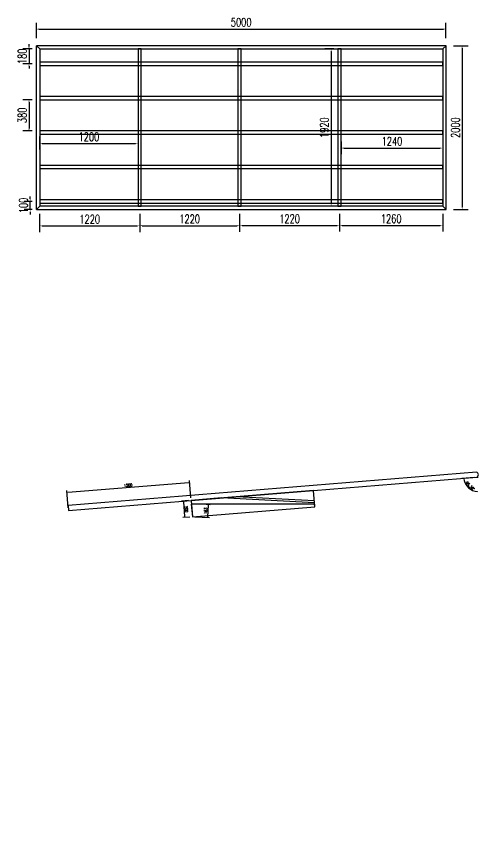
# Model space of a CAD drawing. Header units: millimetres. Extents: x -1088552 to 100, y 985 to 1353733.
# Drawn here: x -891124 to -885488, y 1289959 to 1300107 of the extents above; entities that cross this region are included whole.
import ezdxf

# ---------------------------------------------------------------- set-up
doc = ezdxf.new("R2010")
doc.units = ezdxf.units.MM
doc.header["$LTSCALE"] = 10
doc.layers.get('0').update_dxf_attribs({"linetype": 'CONTINUOUS'})
doc.layers.get('DEFPOINTS').update_dxf_attribs({"linetype": 'CONTINUOUS'})
doc.layers.add('W-STEEL_FRAME钢架', color=3, linetype='CONTINUOUS')
doc.styles.add('STANDARD_T3', font='simplex.shx', dxfattribs={"width": 0.7, "bigfont": 'gbcbig.shx'})
doc.dimstyles.new('W&&10', dxfattribs={"dimtxt": 35, "dimasz": 10, "dimexe": 25, "dimexo": 30, "dimgap": 10, "dimtad": 1, "dimdec": 0, "dimzin": 0, "dimdsep": 46, "dimtxsty": 'STANDARD_T3', "dimcen": 0.09, "dimclrd": 1, "dimclre": 1, "dimclrt": 7, "dimazin": 2, "dimtfac": 1, "dimtdec": 0, "dimtix": 1, "dimtmove": 2, "dimatfit": 3, "dimfxl": 100, "dimtolj": 1, "dimtzin": 0, "dimarcsym": 0})
doc.dimstyles.new('W&&30', dxfattribs={"dimtxt": 105, "dimasz": 30, "dimexe": 75, "dimexo": 90, "dimgap": 30, "dimtad": 1, "dimdec": 0, "dimzin": 0, "dimdsep": 46, "dimtxsty": 'STANDARD_T3', "dimcen": 0.09, "dimclrd": 1, "dimclre": 1, "dimclrt": 7, "dimazin": 2, "dimtfac": 1, "dimtdec": 0, "dimtix": 1, "dimtmove": 2, "dimatfit": 3, "dimfxl": 100, "dimtolj": 1, "dimtzin": 0, "dimarcsym": 0})

# ---------------------------------------------------------------- blocks, each defined once
blk = doc.blocks.new('*D210')
at = {"color": 1, "lineweight": -2, "transparency": 16777216}
for p, q in [((-890843, 1297703), (-890843, 1297479)), ((-889622, 1297703), (-889622, 1297479)), ((-890813, 1297554), (-889652, 1297554))]:
    blk.add_line(p, q, dxfattribs=at)
at = {"color": 1, "transparency": 16777216}
for points in [[(-890813, 1297559), (-890813, 1297549), (-890843, 1297554)], [(-889652, 1297559), (-889652, 1297549), (-889622, 1297554)]]:
    blk.add_solid(points, dxfattribs=at)
at = {"layer": 'DEFPOINTS', "color": 0, "transparency": 16777216}
for p in [(-890843, 1297793), (-889622, 1297793), (-889622, 1297554)]:
    blk.add_point(p, dxfattribs=at)
at = {"color": 7, "transparency": 16777216, "insert": (-890232, 1297636), "char_height": 105, "attachment_point": 5, "style": 'STANDARD_T3'}
blk.add_mtext('\\A1;1220', dxfattribs=at)
blk = doc.blocks.new('*U211')
at = {"transparency": 33554687}
blk.add_lwpolyline([(-20, 730), (-20, -1190), (20, -1190), (20, 730)], close=True, dxfattribs=at)
blk = doc.blocks.new('*U212')
at = {"color": 0, "linetype": 'ByBlock', "lineweight": -2, "transparency": 16777216}
for p in [(0, 0), (1220, 0), (2440, 0)]:
    blk.add_blockref('*U211', p, dxfattribs=at)
blk = doc.blocks.new('*D213')
at = {"color": 1, "lineweight": -2, "transparency": 16777216}
for p, q in [((-889622, 1297703), (-889622, 1297481)), ((-888402, 1297703), (-888402, 1297481)), ((-889592, 1297556), (-888432, 1297556))]:
    blk.add_line(p, q, dxfattribs=at)
at = {"color": 1, "transparency": 16777216}
for points in [[(-889592, 1297561), (-889592, 1297551), (-889622, 1297556)], [(-888432, 1297561), (-888432, 1297551), (-888402, 1297556)]]:
    blk.add_solid(points, dxfattribs=at)
at = {"layer": 'DEFPOINTS', "color": 0, "transparency": 16777216}
for p in [(-889622, 1297793), (-888402, 1297793), (-888402, 1297556)]:
    blk.add_point(p, dxfattribs=at)
at = {"color": 7, "transparency": 16777216, "insert": (-889012, 1297639), "char_height": 105, "attachment_point": 5, "style": 'STANDARD_T3'}
blk.add_mtext('\\A1;1220', dxfattribs=at)
blk = doc.blocks.new('*D214')
at = {"color": 1, "lineweight": -2, "transparency": 16777216}
for p, q in [((-890959, 1297883), (-890959, 1297913)), ((-890933, 1297853), (-891034, 1297853)), ((-890959, 1297753), (-890959, 1297853)), ((-890933, 1297753), (-891034, 1297753)), ((-890959, 1297723), (-890959, 1297693))]:
    blk.add_line(p, q, dxfattribs=at)
at = {"color": 1, "transparency": 16777216}
for points in [[(-890964, 1297883), (-890954, 1297883), (-890959, 1297853)], [(-890964, 1297723), (-890954, 1297723), (-890959, 1297753)]]:
    blk.add_solid(points, dxfattribs=at)
at = {"layer": 'DEFPOINTS', "color": 0, "transparency": 16777216}
for p in [(-890959, 1297853), (-890843, 1297853), (-890843, 1297753)]:
    blk.add_point(p, dxfattribs=at)
at = {"color": 7, "transparency": 16777216, "insert": (-891041, 1297803), "char_height": 105, "attachment_point": 5, "rotation": 90, "style": 'STANDARD_T3'}
blk.add_mtext('\\A1;100', dxfattribs=at)
blk = doc.blocks.new('*D215')
at = {"color": 1, "lineweight": -2, "transparency": 16777216}
for p, q in [((-888402, 1297703), (-888402, 1297484)), ((-887182, 1297703), (-887182, 1297484)), ((-888372, 1297559), (-887212, 1297559))]:
    blk.add_line(p, q, dxfattribs=at)
at = {"color": 1, "transparency": 16777216}
for points in [[(-888372, 1297564), (-888372, 1297554), (-888402, 1297559)], [(-887212, 1297564), (-887212, 1297554), (-887182, 1297559)]]:
    blk.add_solid(points, dxfattribs=at)
at = {"layer": 'DEFPOINTS', "color": 0, "transparency": 16777216}
for p in [(-888402, 1297793), (-887182, 1297793), (-887182, 1297559)]:
    blk.add_point(p, dxfattribs=at)
at = {"color": 7, "transparency": 16777216, "insert": (-887792, 1297641), "char_height": 105, "attachment_point": 5, "style": 'STANDARD_T3'}
blk.add_mtext('\\A1;1220', dxfattribs=at)
blk = doc.blocks.new('*D216')
at = {"color": 1, "lineweight": -2, "transparency": 16777216}
for p, q in [((-887182, 1297703), (-887182, 1297484)), ((-885923, 1297703), (-885923, 1297484)), ((-887152, 1297559), (-885953, 1297559))]:
    blk.add_line(p, q, dxfattribs=at)
at = {"color": 1, "transparency": 16777216}
for points in [[(-887152, 1297564), (-887152, 1297554), (-887182, 1297559)], [(-885953, 1297564), (-885953, 1297554), (-885923, 1297559)]]:
    blk.add_solid(points, dxfattribs=at)
at = {"layer": 'DEFPOINTS', "color": 0, "transparency": 16777216}
for p in [(-887182, 1297793), (-885923, 1297793), (-885923, 1297559)]:
    blk.add_point(p, dxfattribs=at)
at = {"color": 7, "transparency": 16777216, "insert": (-886552, 1297641), "char_height": 105, "attachment_point": 5, "style": 'STANDARD_T3'}
blk.add_mtext('\\A1;1260', dxfattribs=at)
blk = doc.blocks.new('*U217')
at = {"transparency": 33554687}
blk.add_lwpolyline([(-2440, -20), (2480, -20), (2480, 20), (-2440, 20)], close=True, dxfattribs=at)
blk = doc.blocks.new('*U218')
at = {"color": 0, "linetype": 'ByBlock', "lineweight": -2, "transparency": 16777216}
for p in [(0, 1680), (0, 1260), (0, 840), (0, 420), (0, 0)]:
    blk.add_blockref('*U217', p, dxfattribs=at)
blk = doc.blocks.new('*D219')
at = {"color": 1, "lineweight": -2, "transparency": 16777216}
for p, q in [((-885793, 1299753), (-885611, 1299753)), ((-885686, 1299723), (-885686, 1297783)), ((-885793, 1297753), (-885611, 1297753))]:
    blk.add_line(p, q, dxfattribs=at)
at = {"color": 1, "transparency": 16777216}
for points in [[(-885691, 1299723), (-885681, 1299723), (-885686, 1299753)], [(-885691, 1297783), (-885681, 1297783), (-885686, 1297753)]]:
    blk.add_solid(points, dxfattribs=at)
at = {"layer": 'DEFPOINTS', "color": 0, "transparency": 16777216}
for p in [(-885883, 1299753), (-885883, 1297753), (-885686, 1297753)]:
    blk.add_point(p, dxfattribs=at)
at = {"color": 7, "transparency": 16777216, "insert": (-885768, 1298753), "char_height": 105, "attachment_point": 5, "rotation": 90, "style": 'STANDARD_T3'}
blk.add_mtext('\\A1;2000', dxfattribs=at)
blk = doc.blocks.new('*D220')
at = {"color": 1, "lineweight": -2, "transparency": 16777216}
for p, q in [((-890883, 1299843), (-890883, 1300031)), ((-885883, 1299843), (-885883, 1300031)), ((-890853, 1299956), (-885913, 1299956))]:
    blk.add_line(p, q, dxfattribs=at)
at = {"color": 1, "transparency": 16777216}
for points in [[(-890853, 1299961), (-890853, 1299951), (-890883, 1299956)], [(-885913, 1299961), (-885913, 1299951), (-885883, 1299956)]]:
    blk.add_solid(points, dxfattribs=at)
at = {"layer": 'DEFPOINTS', "color": 0, "transparency": 16777216}
for p in [(-885883, 1299956), (-890883, 1299753), (-885883, 1299753)]:
    blk.add_point(p, dxfattribs=at)
at = {"color": 7, "transparency": 16777216, "insert": (-888383, 1300038), "char_height": 105, "attachment_point": 5, "style": 'STANDARD_T3'}
blk.add_mtext('\\A1;5000', dxfattribs=at)
blk = doc.blocks.new('*D229')
at = {"color": 1, "lineweight": -2, "transparency": 16777216}
for p, q in [((-890973, 1299743), (-890973, 1299773)), ((-890933, 1299713), (-891048, 1299713)), ((-890973, 1299713), (-890973, 1299533)), ((-890933, 1299533), (-891048, 1299533)), ((-890973, 1299503), (-890973, 1299473))]:
    blk.add_line(p, q, dxfattribs=at)
at = {"color": 1, "transparency": 16777216}
for points in [[(-890978, 1299743), (-890968, 1299743), (-890973, 1299713)], [(-890978, 1299503), (-890968, 1299503), (-890973, 1299533)]]:
    blk.add_solid(points, dxfattribs=at)
at = {"layer": 'DEFPOINTS', "color": 0, "transparency": 16777216}
for p in [(-890843, 1299713), (-890973, 1299533), (-890843, 1299533)]:
    blk.add_point(p, dxfattribs=at)
at = {"color": 7, "transparency": 16777216, "insert": (-891055, 1299623), "char_height": 105, "attachment_point": 5, "rotation": 90, "style": 'STANDARD_T3'}
blk.add_mtext('\\A1;180', dxfattribs=at)
blk = doc.blocks.new('*D233')
at = {"color": 1, "lineweight": -2, "transparency": 16777216}
for p, q in [((-889025, 1294202), (-889113, 1294194)), ((-889087, 1294187), (-889073, 1294007)), ((-889009, 1294002), (-889097, 1293995))]:
    blk.add_line(p, q, dxfattribs=at)
at = {"color": 1, "transparency": 16777216}
for points in [[(-889086, 1294187), (-889089, 1294186), (-889088, 1294197)], [(-889071, 1294007), (-889074, 1294007), (-889072, 1293997)]]:
    blk.add_solid(points, dxfattribs=at)
at = {"layer": 'DEFPOINTS', "color": 0, "transparency": 16777216}
for p in [(-888995, 1294204), (-889072, 1293997), (-888979, 1294005)]:
    blk.add_point(p, dxfattribs=at)
at = {"color": 7, "transparency": 16777216, "insert": (-889053, 1294099), "char_height": 35, "attachment_point": 5, "rotation": 274.6421, "style": 'STANDARD_T3'}
blk.add_mtext('\\A1;200', dxfattribs=at)
blk = doc.blocks.new('*D232')
at = {"color": 1, "lineweight": -2, "transparency": 16777216}
for p, q in [((-888998, 1294234), (-889015, 1294448)), ((-890499, 1294303), (-889023, 1294422)), ((-890493, 1294113), (-890511, 1294327))]:
    blk.add_line(p, q, dxfattribs=at)
at = {"color": 1, "transparency": 16777216}
for points in [[(-889023, 1294424), (-889023, 1294421), (-889013, 1294423)], [(-890499, 1294304), (-890498, 1294301), (-890509, 1294302)]]:
    blk.add_solid(points, dxfattribs=at)
at = {"layer": 'DEFPOINTS', "color": 0, "transparency": 16777216}
for p in [(-889013, 1294423), (-888995, 1294204), (-890491, 1294083)]:
    blk.add_point(p, dxfattribs=at)
at = {"color": 7, "transparency": 16777216, "insert": (-889763, 1294390), "char_height": 35, "attachment_point": 5, "rotation": 4.6421, "style": 'STANDARD_T3'}
blk.add_mtext('\\A1;1500', dxfattribs=at)
blk = doc.blocks.new('*D234')
at = {"color": 1, "lineweight": -2, "transparency": 16777216}
for p, q in [((-888811, 1294159), (-888761, 1294156)), ((-888787, 1294148), (-888794, 1294005)), ((-888949, 1294003), (-888770, 1293994))]:
    blk.add_line(p, q, dxfattribs=at)
at = {"color": 1, "transparency": 16777216}
for points in [[(-888788, 1294148), (-888785, 1294148), (-888786, 1294158)], [(-888796, 1294005), (-888792, 1294005), (-888795, 1293995)]]:
    blk.add_solid(points, dxfattribs=at)
at = {"layer": 'DEFPOINTS', "color": 0, "transparency": 16777216}
for p in [(-888841, 1294160), (-888979, 1294005), (-888795, 1293995)]:
    blk.add_point(p, dxfattribs=at)
at = {"color": 7, "transparency": 16777216, "insert": (-888818, 1294078), "char_height": 35, "attachment_point": 5, "rotation": 87.0137, "style": 'STANDARD_T3'}
blk.add_mtext('\\A1;163', dxfattribs=at)
blk = doc.blocks.new('*D235')
at = {"color": 1, "lineweight": -2, "transparency": 16777216}
blk.add_line((-885537, 1294485), (-885689, 1294473), dxfattribs=at)
blk.add_arc((-885488, 1294489), 177, 187.8823, 266.7598, dxfattribs=at)
at = {"color": 1, "transparency": 16777216}
for points in [[(-885665, 1294464), (-885661, 1294465), (-885664, 1294475)], [(-885498, 1294314), (-885498, 1294311), (-885488, 1294312)]]:
    blk.add_solid(points, dxfattribs=at)
at = {"layer": 'DEFPOINTS', "color": 0, "transparency": 16777216}
for p in [(-885507, 1294487), (-885489, 1294489), (-885488, 1294540), (-885636, 1294392), (-885488, 1289959)]:
    blk.add_point(p, dxfattribs=at)
at = {"color": 7, "transparency": 16777216, "insert": (-885589, 1294379), "char_height": 35, "attachment_point": 5, "rotation": 317.3211, "style": 'STANDARD_T3'}
blk.add_mtext('\\A1;85.36°', dxfattribs=at)
blk = doc.blocks.new('*D554')
at = {"color": 1, "lineweight": -2, "transparency": 16777216}
for p, q in [((-890843, 1298643), (-890843, 1298485)), ((-889642, 1298643), (-889642, 1298485)), ((-890813, 1298560), (-889672, 1298560))]:
    blk.add_line(p, q, dxfattribs=at)
at = {"color": 1, "transparency": 16777216}
for points in [[(-890813, 1298565), (-890813, 1298555), (-890843, 1298560)], [(-889672, 1298565), (-889672, 1298555), (-889642, 1298560)]]:
    blk.add_solid(points, dxfattribs=at)
at = {"layer": 'DEFPOINTS', "color": 0, "transparency": 16777216}
for p in [(-890843, 1298733), (-889642, 1298733), (-889642, 1298560)]:
    blk.add_point(p, dxfattribs=at)
at = {"color": 7, "transparency": 16777216, "insert": (-890242, 1298642), "char_height": 105, "attachment_point": 5, "style": 'STANDARD_T3'}
blk.add_mtext('\\A1;1200', dxfattribs=at)
blk = doc.blocks.new('*D555')
at = {"color": 1, "lineweight": -2, "transparency": 16777216}
for p, q in [((-887162, 1298583), (-887162, 1298429)), ((-885923, 1298583), (-885923, 1298429)), ((-887132, 1298504), (-885953, 1298504))]:
    blk.add_line(p, q, dxfattribs=at)
at = {"color": 1, "transparency": 16777216}
for points in [[(-887132, 1298509), (-887132, 1298499), (-887162, 1298504)], [(-885953, 1298509), (-885953, 1298499), (-885923, 1298504)]]:
    blk.add_solid(points, dxfattribs=at)
at = {"layer": 'DEFPOINTS', "color": 0, "transparency": 16777216}
for p in [(-887162, 1298673), (-885923, 1298673), (-885923, 1298504)]:
    blk.add_point(p, dxfattribs=at)
at = {"color": 7, "transparency": 16777216, "insert": (-886542, 1298586), "char_height": 105, "attachment_point": 5, "style": 'STANDARD_T3'}
blk.add_mtext('\\A1;1240', dxfattribs=at)
blk = doc.blocks.new('*D587')
at = {"color": 1, "lineweight": -2, "transparency": 16777216}
for p, q in [((-890933, 1299093), (-891048, 1299093)), ((-890973, 1299063), (-890973, 1298743)), ((-890933, 1298713), (-891048, 1298713))]:
    blk.add_line(p, q, dxfattribs=at)
at = {"color": 1, "transparency": 16777216}
for points in [[(-890978, 1299063), (-890968, 1299063), (-890973, 1299093)], [(-890978, 1298743), (-890968, 1298743), (-890973, 1298713)]]:
    blk.add_solid(points, dxfattribs=at)
at = {"layer": 'DEFPOINTS', "color": 0, "transparency": 16777216}
for p in [(-890843, 1299093), (-890973, 1298713), (-890843, 1298713)]:
    blk.add_point(p, dxfattribs=at)
at = {"color": 7, "transparency": 16777216, "insert": (-891055, 1298903), "char_height": 105, "attachment_point": 5, "rotation": 90, "style": 'STANDARD_T3'}
blk.add_mtext('\\A1;380', dxfattribs=at)
blk = doc.blocks.new('*D597')
at = {"color": 1, "lineweight": -2, "transparency": 16777216}
for p, q in [((-887252, 1299713), (-887360, 1299713)), ((-887285, 1299683), (-887285, 1297823)), ((-887252, 1297793), (-887360, 1297793))]:
    blk.add_line(p, q, dxfattribs=at)
at = {"color": 1, "transparency": 16777216}
for points in [[(-887290, 1299683), (-887280, 1299683), (-887285, 1299713)], [(-887290, 1297823), (-887280, 1297823), (-887285, 1297793)]]:
    blk.add_solid(points, dxfattribs=at)
at = {"layer": 'DEFPOINTS', "color": 0, "transparency": 16777216}
for p in [(-887162, 1299713), (-887285, 1297793), (-887162, 1297793)]:
    blk.add_point(p, dxfattribs=at)
at = {"color": 7, "transparency": 16777216, "insert": (-887368, 1298753), "char_height": 105, "attachment_point": 5, "rotation": 90, "style": 'STANDARD_T3'}
blk.add_mtext('\\A1;1920', dxfattribs=at)

msp = doc.modelspace()

# ---------------------------------------------------------------- linework, layer by layer
at = {"transparency": 33554687}
msp.add_line((-885507.1, 1294487.3), (-885489.2, 1294488.7), dxfattribs=at)
msp.add_lwpolyline([(-890490.7, 1294082.6), (-885507.1, 1294487.3, 0.725449), (-885512, 1294547.1), (-890495.6, 1294142.4)], format="xyb", close=True, dxfattribs=at)
msp.add_lwpolyline([(-888979, 1294004.9), (-887483.9, 1294126.3), (-887500.1, 1294325.5), (-888995.2, 1294204.1)], close=True, dxfattribs=at)
at = {"color": 6, "transparency": 33554687}
msp.add_lwpolyline([(-887489.8, 1294198.8), (-888441.7, 1294249), (-888995.2, 1294204.1), (-888979, 1294004.9), (-887483.9, 1294126.3)], close=True, dxfattribs=at)
at = {"color": 5, "transparency": 33554687}
msp.add_lwpolyline([(-887487.9, 1294175.2), (-888625.3, 1294234.1), (-888995.2, 1294204.1), (-888979, 1294004.9), (-887483.9, 1294126.3)], close=True, dxfattribs=at)
at = {"color": 1, "transparency": 33554687}
msp.add_lwpolyline([(-887483.9, 1294126.3), (-887486.7, 1294160.5), (-888840.7, 1294160.5), (-888991.7, 1294160.5), (-888979, 1294004.9)], close=True, dxfattribs=at)
at = {"layer": 'W-STEEL_FRAME钢架', "transparency": 33554687}
for points in [[(-890882.5, 1299752.8), (-890842.5, 1299712.8), (-885922.5, 1299712.8), (-885882.5, 1299752.8)], [(-890882.5, 1299752.8), (-890842.5, 1299712.8), (-890842.5, 1297792.8), (-890882.5, 1297752.8)], [(-885882.5, 1299752.8), (-885922.5, 1299712.8), (-885922.5, 1297792.8), (-885882.5, 1297752.8)], [(-885882.5, 1297752.8), (-885922.5, 1297792.8), (-890842.5, 1297792.8), (-890882.5, 1297752.8)]]:
    msp.add_lwpolyline(points, close=True, dxfattribs=at)

# ---------------------------------------------------------------- block references
at = {"transparency": 33554687}
for name, p in [('*U212', (-889622.2, 1298982.8)), ('*U218', (-888402.5, 1297852.7))]:
    msp.add_blockref(name, p, dxfattribs=at)

# ---------------------------------------------------------------- dimensions: what is measured, and where the dimension line sits
for base, p1, p2, picture, middle in [((-885882.5, 1299955.9), (-890882.5, 1299752.8), (-885882.5, 1299752.8), '*D220', (-888382.5, 1300038.4)), ((-889642.2, 1298559.6), (-890842.5, 1298732.7), (-889642.2, 1298732.7), '*D554', (-890242.4, 1298642.1)), ((-885922.5, 1298503.7), (-887162.2, 1298672.7), (-885922.5, 1298672.7), '*D555', (-886542.4, 1298586.2)), ((-889622.2, 1297553.8), (-890842.5, 1297792.8), (-889622.2, 1297792.8), '*D210', (-890232.4, 1297636.3)), ((-888402.2, 1297556.3), (-889622.2, 1297792.8), (-888402.2, 1297792.8), '*D213', (-889012.2, 1297638.8)), ((-887182.2, 1297558.8), (-888402.2, 1297792.8), (-887182.2, 1297792.8), '*D215', (-887792.2, 1297641.3)), ((-885922.5, 1297558.8), (-887182.2, 1297792.8), (-885922.5, 1297792.8), '*D216', (-886552.4, 1297641.3))]:
    dim = msp.add_linear_dim(base=base, p1=p1, p2=p2, dimstyle='W&&30', dxfattribs=at)
    dim.commit()
    dim.dimension.update_dxf_attribs({"geometry": picture, "text_midpoint": middle})
for p1, p2, distance, dimstyle, picture, middle in [((-890842.5, 1299712.8), (-890842.5, 1299532.7), -130.2, 'W&&30', '*D229', (-891055.2, 1299622.7)), ((-890490.7, 1294082.6), (-888995.2, 1294204.1), 219.8, 'W&&10', '*D232', (-889763, 1294389.8)), ((-888995.2, 1294204.1), (-888979, 1294004.9), -93.3, 'W&&10', '*D233', (-889052.6, 1294099.2))]:
    dim = msp.add_aligned_dim(p1=p1, p2=p2, distance=distance, dimstyle=dimstyle, dxfattribs=at)
    dim.commit()
    dim.dimension.update_dxf_attribs({"geometry": picture, "text_midpoint": middle})
for base, p1, p2, angle, dimstyle, picture, middle in [((-885685.6, 1297752.8), (-885882.5, 1299752.8), (-885882.5, 1297752.8), 90, 'W&&30', '*D219', (-885768.1, 1298752.8)), ((-887285.2, 1297792.8), (-887162.2, 1299712.8), (-887162.2, 1297792.8), 90, 'W&&30', '*D597', (-887367.7, 1298752.8)), ((-890972.7, 1298712.7), (-890842.5, 1299092.7), (-890842.5, 1298712.7), 90, 'W&&30', '*D587', (-891055.2, 1298902.7)), ((-890958.8, 1297852.7), (-890842.5, 1297752.8), (-890842.5, 1297852.7), 90, 'W&&30', '*D214', (-891041.3, 1297802.7)), ((-888794.5, 1293995.3), (-888840.7, 1294160.5), (-888979, 1294004.9), 87.01374, 'W&&10', '*D234', (-888817.8, 1294077.9))]:
    dim = msp.add_linear_dim(base=base, p1=p1, p2=p2, angle=angle, dimstyle=dimstyle, dxfattribs=at)
    dim.commit()
    dim.dimension.update_dxf_attribs({"geometry": picture, "text_midpoint": middle})
dim = msp.add_angular_dim_2l(base=(-885635.9156, 1294392.2935), line1=((-885487.753, 1289958.7795), (-885487.753, 1294540.4728)), line2=((-885507.1207, 1294487.2874), (-885489.1525, 1294488.7464)), dimstyle='W&&10', dxfattribs=at)
dim.commit()
dim.dimension.update_dxf_attribs({"geometry": '*D235', "text_midpoint": (-885588.9984, 1294379.0606)})

doc.saveas('drawing.dxf')
